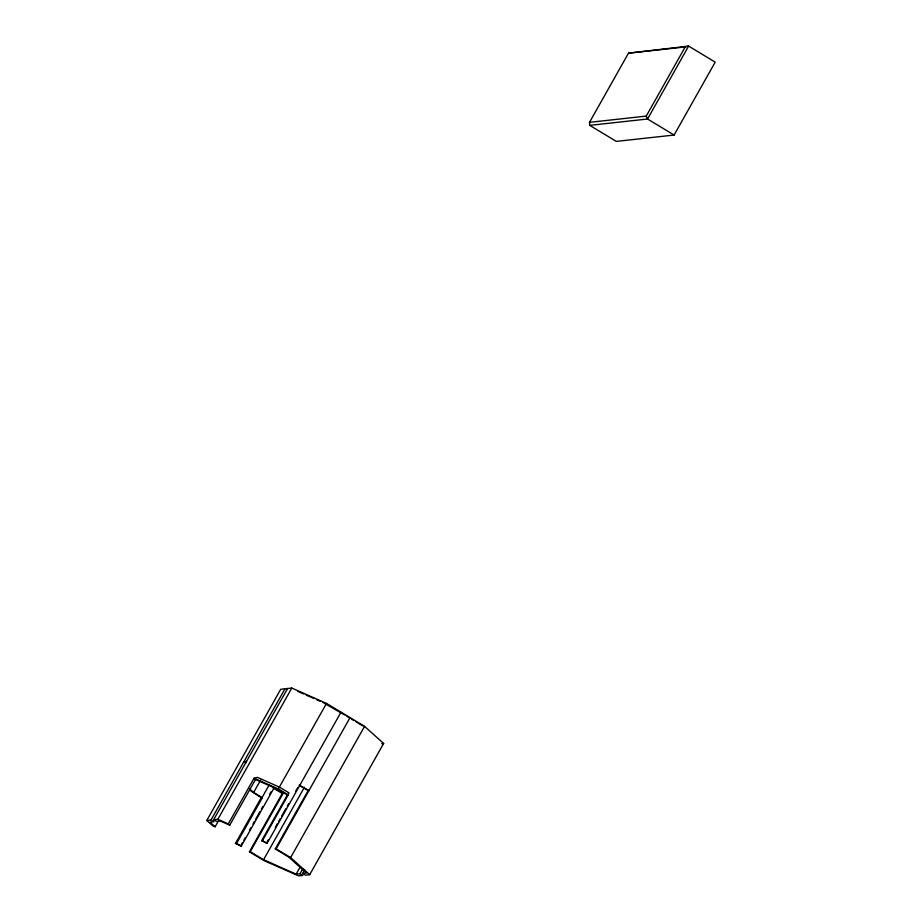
<?xml version="1.0" encoding="UTF-8"?>
<svg xmlns="http://www.w3.org/2000/svg" width="922" height="922" viewBox="0 0 922 922"><rect width="100%" height="100%" fill="white"/><g stroke="black" fill="none" stroke-linecap="round" stroke-linejoin="round"><path stroke-width="1.38" d="M589.515 122.338L628.493 53.165L688.619 46.1L715.207 62.131L674.12 135.038L616.345 141.4L589.757 125.357L589.515 122.338L646.241 116.091L685.219 46.93L688.619 46.1L647.544 119.007L589.757 125.357M218.618 820.603L215.137 826.78L212.544 825.639L206.793 820.488L280.737 689.264L291.801 688.054L326.515 703.417L364.559 726.375L383.633 743.455L309.7 874.678L305.482 875.151L302.635 873.434L304.744 869.711M206.793 820.488L211.011 820.027L284.956 688.803M229.728 825.178L228.299 823.899L254.057 778.203L255.475 779.47L229.728 825.178L220.358 821.029L216.486 821.456L213.639 819.739L287.583 688.515M213.639 819.739L217.857 819.278L291.801 688.054M262.344 797.749L261.226 797.668L235.479 843.376L236.597 843.457L262.344 797.749L253.631 792.494L260.615 780.104M262.055 797.576L269.04 785.187M241.08 845.082L242.474 842.604M243.869 840.126L245.275 837.637M249.47 830.192L250.865 827.714M252.962 823.991L254.357 821.514M255.763 819.024L259.958 811.579M261.352 809.101L262.758 806.623M269.743 794.211L271.149 791.733M235.479 843.376L241.207 846.235L274.065 787.918L283.112 793.369L250.254 851.698L249.424 851.79L282.282 793.462L283.112 793.369M287.918 794.729L288.978 792.862L279.378 787.077L257.457 777.373L254.057 778.203L278.329 788.944L326.515 703.417M261.629 840.703L287.387 794.995L288.206 794.902L262.459 840.61L261.629 840.703L267.069 843.388L341.013 712.164M266.942 842.247L268.337 839.758M275.332 827.345L277.43 823.623M278.824 821.145L280.23 818.667M281.625 816.177L285.82 808.732M287.226 806.254L288.621 803.777M295.616 791.364L297.714 787.642M250.254 851.698L263.565 859.73L304.41 787.25M302.635 873.434L306.507 873.007L288.609 856.976L275.286 848.943L308.155 790.615L308.974 790.523L299.108 785.164L308.155 790.615M275.286 848.943L276.116 848.851L350.06 717.627M309.7 874.678L290.614 857.598L364.559 726.375M263.565 859.73L296.135 874.148L300.365 866.645M296.135 874.148L300.007 873.722L302.808 868.755M628.493 53.165L685.219 46.93M381.72 743.674L383.633 743.455M246.508 761.422L243.881 761.71L245.771 762.851M274.065 787.918L273.246 788.01L282.282 793.462M297.806 691.362L303.672 693.955M306.242 695.096L313.976 698.519M316.557 699.66L320.418 701.365M323 702.506L344.713 714.988M255.475 779.47L278.675 789.739L287.387 794.995M217.857 819.278L228.299 823.899M674.12 135.038L647.544 119.007L646.241 116.091M346.972 716.348L349.231 717.719M351.536 719.102L353.841 720.497M356.019 721.811L362.553 725.752M278.329 788.944L288.206 794.902M261.226 797.668L249.585 790.039M262.459 840.61L267.069 843.388M276.116 848.851L290.614 857.598M211.011 820.027L213.858 821.744L209.986 822.17L215.137 826.78M300.007 873.722L302.854 875.439L298.636 875.9L263.923 860.537L249.424 851.79M236.597 843.457L241.207 846.235M249.389 788.69L253.631 792.494"/></g></svg>
